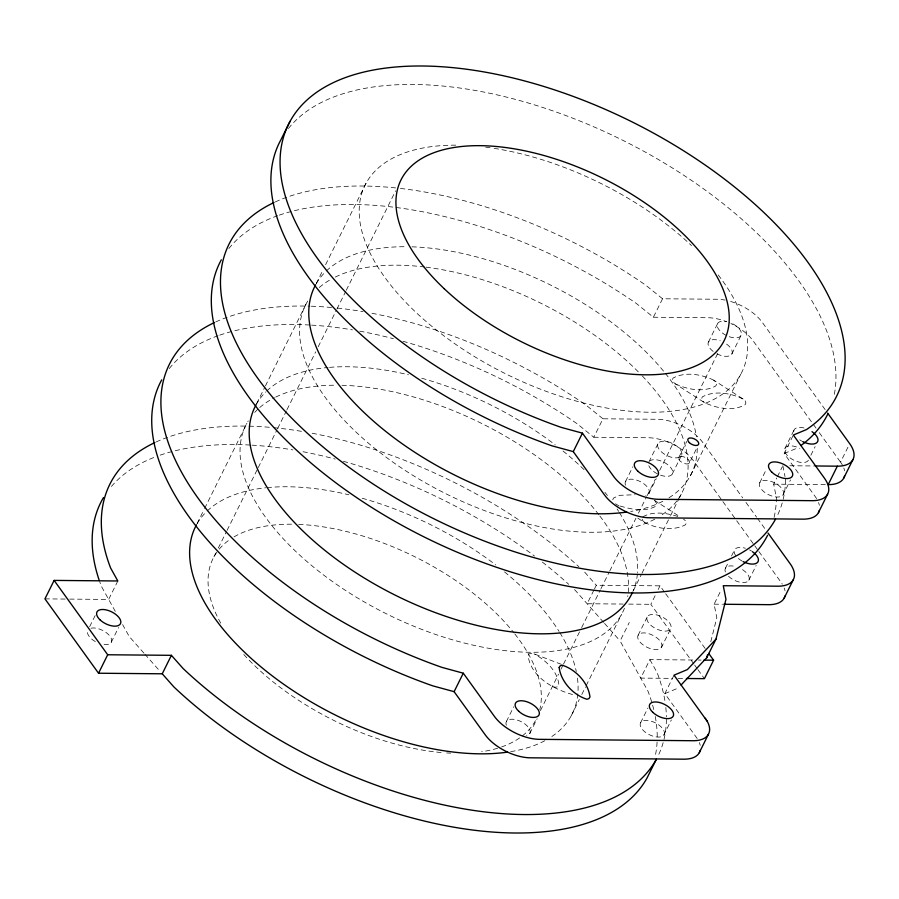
<?xml version="1.0" encoding="UTF-8"?>
<svg xmlns="http://www.w3.org/2000/svg" width="899" height="899" viewBox="0 0 899 899"><rect width="100%" height="100%" fill="white"/><g stroke="black" fill="none" stroke-linecap="round" stroke-linejoin="round"><path stroke-width="0.67" stroke-dasharray="4.5 3.37" d="M710.794 641.695L716.806 617.77L714.109 604.173L721.436 589.407M612.725 499.844L613.545 498.035L619.411 495.327L635.166 494.72M89.664 626.637L95.777 614.32M117.825 580.979L108.655 599.442L67.11 599.071M111.251 642.268L118.589 627.491M197.117 523.555L203.961 509.755M204.59 508.508L246.91 423.249M256.698 403.527L264.789 387.233M265.407 385.974L306.492 303.233M316.279 283.511L323.123 269.711M325.607 264.699L366.062 183.205M213.94 556.829L215.816 553.065M218.311 548.03L226.424 531.68M227.054 530.421L257.642 468.806M258.26 467.547L276.993 429.823M277.622 428.565L286.354 410.955M286.983 409.697L315.695 351.846M318.19 346.823L336.293 310.346M336.923 309.087L345.666 291.49M346.284 290.231L395.605 190.88M402.966 341.272A305.93 154.808 26.4 0 1 576.821 423.53L593.812 437.251L602.971 418.788L657.472 419.282A35.848 18.137 26.4 0 1 702.636 442.297L742.698 497.889M279.319 215.119A305.93 154.808 26.4 0 1 636.402 303.514L653.393 317.235L662.552 298.771L717.042 299.255A35.848 18.137 26.4 0 1 725.055 300.097M506.373 721.582L513.7 706.805M625.524 481.538L632.862 466.761M648.876 462.041L658.046 443.578M708.457 342.013L717.627 323.55M593.857 590.194L587.137 603.735L623.142 604.061M594.464 588.957L596.295 585.271L660.001 585.845L664.878 592.598M540.423 710.637L558.526 674.16M561.032 669.137L562.898 665.361M563.527 664.103L581.001 628.895M581.631 627.637L600.352 589.913M600.981 588.654L609.095 572.303M609.724 571.045L635.941 518.229M638.436 513.194L646.55 496.844M647.179 495.585L655.292 479.246M659.664 470.435L717.717 353.487M529.792 733.517L537.119 718.75M648.943 493.472L656.281 478.706M678.779 457.479L686.724 441.476M672.295 473.975L681.464 455.512M731.876 353.959L741.046 335.484M689.432 462.906A5.978 3.023 26.4 0 0 682.701 456.546A5.978 3.023 26.4 0 0 680.183 461.131A5.978 3.023 26.4 0 0 689.432 462.906L697.377 446.904M571.213 715.795L579.304 699.501M581.799 694.477L585.53 686.96M586.148 685.701L621.625 614.242M633.278 590.755L641.369 574.461M641.998 573.202L670.002 516.779M670.62 515.532L678.711 499.226M679.341 497.979L681.206 494.214M690.376 475.751L740.787 374.198M653.764 709.558A305.93 154.808 26.4 0 0 647.977 691.162L620.108 640.965L629.278 622.501M693.871 664.013L650.842 604.308L655.731 594.453M658.169 589.53L660.001 585.845M638.121 635.267L647.291 616.804M692.814 660.012L649.887 659.619L640.717 678.093L672.576 678.374M661.54 647.201A13.148 6.653 26.4 0 0 646.752 633.199A13.148 6.653 26.4 0 0 641.201 643.302A13.148 6.653 26.4 0 0 661.54 647.201L670.71 628.738A13.148 6.653 26.4 0 0 655.91 614.736A13.148 6.653 26.4 0 0 650.37 624.839A13.148 6.653 26.4 0 0 670.71 628.738M640.582 722.785L647.921 708.019M759.745 482.741L766.465 469.199M725.426 568.258L728.482 562.1M731.539 555.953L734.595 549.795M808.426 460.176A13.148 6.653 26.4 0 1 793.514 460.041A13.148 6.653 26.4 0 1 785.007 448.241L794.177 429.778M697.197 738.529L664.844 693.635L674.003 675.171M816.584 498.63A35.848 18.137 26.4 0 0 815.269 496.641L784.186 453.512L793.356 435.049M774.095 517.363A305.93 154.808 26.4 0 0 776.376 497.743L773.691 484.156L776.736 477.998M777.354 476.762L782.242 466.918M664.001 734.719A13.148 6.653 26.4 0 0 649.213 720.717A13.148 6.653 26.4 0 0 643.662 730.82A13.148 6.653 26.4 0 0 664.001 734.719L671.339 719.953M783.164 494.675A13.148 6.653 26.4 0 0 768.375 480.673A13.148 6.653 26.4 0 0 762.824 490.775A13.148 6.653 26.4 0 0 783.164 494.675L790.491 479.909M748.856 580.192L756.183 565.426M810.876 455.254L815.146 446.634M842.43 465.109A35.848 18.137 26.4 0 0 840.531 462.142L848.476 446.14M642.83 516.846C653.618 510.587 667.564 513.25 678.902 516.779M784.186 453.512L797.368 448.017M664.844 693.635L678.206 688.061M653.393 317.235L707.884 317.718A35.848 18.137 26.4 0 1 726.628 321.707M593.812 437.251L648.303 437.746A35.848 18.137 26.4 0 1 693.466 460.76L722.088 500.473M789.839 465.749L813.595 465.963M773.691 484.156L825.383 484.617M714.109 604.173L722.493 604.252M44.95 598.869L65.728 599.06M628.682 604.106L650.842 604.308M698.354 660.057L701.13 660.08M678.116 678.419L685.038 678.487M561.324 664.327L534.107 653.865L531.208 653.258L529.151 653.82L528.061 655.495C530.916 677.824 555.279 690.185 574.843 695.141M552.818 686.667L555.717 687.263L557.785 686.712L558.875 685.027C557.852 671.261 545.603 660.08 534.107 653.865M620.153 506.025C631.446 509.441 645.504 512.363 656.225 505.957L657.057 504.148L654.933 500.878M713.795 380.198C701.647 374.265 685.454 371.399 673.126 378.018L672.295 379.827L672.98 381.783L675.127 383.749L704.411 402.561C716.492 408.292 732.865 411.663 745.091 404.741L745.912 402.932L745.237 400.976L743.08 399.01L713.795 380.198L715.952 382.165L716.627 384.12L715.806 385.941C703.546 392.796 687.229 389.525 675.127 383.749M743.08 399.01C730.932 393.077 714.739 390.211 702.411 396.819L701.58 398.639L702.265 400.594L704.411 402.561M637.807 518.071C650.842 527.78 670.609 532.478 685.51 524.769L686.342 522.96L685.656 521.004L683.51 519.026M654.225 500.215L678.824 516.015M615.545 503.777L619.063 506.036M662.552 298.771L645.561 285.05A305.93 154.808 26.4 0 0 399.785 188.363M602.971 418.788L585.979 405.067A305.93 154.808 26.4 0 0 371.737 313.234M644.83 522.589L642.684 520.611L641.998 518.656M584.687 572.157L596.295 585.271M603.622 622.355L575.517 590.621A305.93 154.808 26.4 0 0 573.607 588.811M604.544 623.389L620.108 640.965M143.919 653.112L129.265 636.559L122.612 624.591M144.84 654.146L160.415 671.722M825.17 409.641L762.217 322.28A35.848 18.137 26.4 0 0 729.303 301.086M816 428.104L753.047 340.743A35.848 18.137 26.4 0 0 730.921 323.539M819.281 432.644L840.531 462.142M745.968 502.429L756.598 517.183M757.419 518.318L766.409 530.792M722.897 501.608L753.969 544.715M754.789 545.85L758.059 550.39M758.88 551.525L780.961 582.159A35.848 18.137 26.4 0 1 782.276 584.148M665.687 593.722L705.468 648.932M694.68 665.136L697.118 668.519M697.927 669.643L704.423 678.655M649.887 659.619L657.147 672.699A305.93 154.808 26.4 0 1 665.125 702.153M115.308 611.41L101.396 586.362A305.93 154.808 26.4 0 1 99.823 582.091M782.849 465.693L785.007 476.56M535.433 720.695A180.452 91.316 26.4 0 1 499.024 747.788M497.641 748.215A180.452 91.316 26.4 0 1 481.617 751.744M450.68 753.16A180.452 91.316 26.4 0 1 446.634 752.946M441.139 752.519A180.452 91.316 26.4 0 1 243.326 653.978M220.727 623.119A180.452 91.316 26.4 0 1 218.378 550.177M219.232 549.132A180.452 91.316 26.4 0 1 230.796 538.894M234.021 536.883A180.452 91.316 26.4 0 1 292.119 524.196M298.693 524.375A180.452 91.316 26.4 0 1 513.97 632.862M514.79 633.896A180.452 91.316 26.4 0 1 539.793 709.536M111.431 486.449A305.93 154.808 26.4 0 1 154.74 457.142M160.168 455.152A305.93 154.808 26.4 0 1 250.641 445.072M252.001 445.151A305.93 154.808 26.4 0 1 292.894 449.905M302.997 451.725A305.93 154.808 26.4 0 1 335.181 459.063M343.384 461.299A305.93 154.808 26.4 0 1 534.523 556.065M542.367 562.1A305.93 154.808 26.4 0 1 568.707 584.305M655.259 716.514A305.93 154.808 26.4 0 1 657.225 737.787M657.09 742.091A305.93 154.808 26.4 0 1 654.933 757.408M156.123 441.971A305.93 154.808 26.4 0 1 247.787 426.126M249.102 426.16A305.93 154.808 26.4 0 1 272.206 427.531M273.599 427.666A305.93 154.808 26.4 0 1 303.502 431.677M312.167 433.251A305.93 154.808 26.4 0 1 578.866 566.741M665.822 707.558A305.93 154.808 26.4 0 1 666.373 716.761M666.384 719.324A305.93 154.808 26.4 0 1 657.63 756.834M624.445 608.263A210.321 106.43 26.4 0 1 386.514 613.86A210.321 106.43 26.4 0 1 248.236 420.968M254.732 412.383A210.321 106.43 26.4 0 1 258.676 408.472M259.721 407.539A210.321 106.43 26.4 0 1 274.498 397.706M275.712 397.088A210.321 106.43 26.4 0 1 336.529 385.199M341.923 385.278A210.321 106.43 26.4 0 1 599.071 514.992M599.88 516.048A210.321 106.43 26.4 0 1 627.682 596.554M169.259 368.568A305.93 154.808 26.4 0 1 218.367 335.619M219.749 335.136A305.93 154.808 26.4 0 1 310.222 325.045M311.582 325.123A305.93 154.808 26.4 0 1 352.475 329.877M359.69 331.158A305.93 154.808 26.4 0 1 393.402 338.687M256.069 404.786A210.321 106.43 26.4 0 1 265.812 391.93M266.812 390.964A210.321 106.43 26.4 0 1 328.113 367.477M329.54 367.365A210.321 106.43 26.4 0 1 408.461 374.771M421.766 378.232A210.321 106.43 26.4 0 1 555.267 444.904M563.032 451.017A210.321 106.43 26.4 0 1 584.687 470.244M604.892 492.304A210.321 106.43 26.4 0 1 607.421 495.473M617.096 508.98A210.321 106.43 26.4 0 1 618.647 511.385M619.4 512.587A210.321 106.43 26.4 0 1 637.503 572.573M637.391 573.967A210.321 106.43 26.4 0 1 633.098 591.025M215.704 321.954A305.93 154.808 26.4 0 1 309.998 306.166M311.324 306.211A305.93 154.808 26.4 0 1 331.787 307.514M337.383 308.065A305.93 154.808 26.4 0 1 363.084 311.661M642.279 375.951A210.321 106.43 26.4 0 1 677.666 499.822M676.868 500.9A210.321 106.43 26.4 0 1 661.552 515.127M654.82 519.139A210.321 106.43 26.4 0 1 410.596 473.93A210.321 106.43 26.4 0 1 307.806 300.951M319.302 287.511A210.321 106.43 26.4 0 1 330.54 279.589M335.293 277.072A210.321 106.43 26.4 0 1 424.654 267.003M426.059 267.172A210.321 106.43 26.4 0 1 641.279 374.905M228.84 248.54A305.93 154.808 26.4 0 1 277.948 215.591M275.285 201.927A305.93 154.808 26.4 0 1 398.369 188.206M785.546 479.279A305.93 154.808 26.4 0 1 782.591 501.586M782.22 502.912A305.93 154.808 26.4 0 1 776.781 516.79M697.253 448.331A210.321 106.43 26.4 0 1 668.564 498.046M662.788 501.294A210.321 106.43 26.4 0 1 630.693 511.464M316.302 283.612A210.321 106.43 26.4 0 1 325.393 271.903M326.393 270.936A210.321 106.43 26.4 0 1 406.775 246.719M411.978 246.832A210.321 106.43 26.4 0 1 664.473 372.276M665.327 373.332A210.321 106.43 26.4 0 1 696.422 436.768M288.41 128.523A305.93 154.808 26.4 0 1 619.58 138.716A305.93 154.808 26.4 0 1 833.98 395.987M718.234 274.948A210.321 106.43 26.4 0 1 654.056 412.225A210.321 106.43 26.4 0 1 385.974 278.937A210.321 106.43 26.4 0 1 457.186 145.166M485.64 147.155A210.321 106.43 26.4 0 1 492.719 148.144M494.135 148.357A210.321 106.43 26.4 0 1 691.5 245.596M742.102 561.055A13.148 6.653 26.4 0 1 737.674 557.829M735.764 555.672A13.148 6.653 26.4 0 1 745.316 548.244M749.508 549.93A13.148 6.653 26.4 0 1 751.497 551.053M729.269 336.698A13.148 6.653 26.4 0 0 741.473 333.776L741.079 331.776A13.148 6.653 26.4 0 0 729.392 322.336M726.134 335.349A13.148 6.653 26.4 0 1 717.188 325.269A13.148 6.653 26.4 0 1 726.257 321.482M801.672 441.038A13.148 6.653 26.4 0 1 799.762 439.836M793.75 431.486A13.148 6.653 26.4 0 1 804.897 428.216M843.801 468.019A35.848 18.137 26.4 0 1 844.622 470.829M785.007 448.241A13.148 6.653 26.4 0 1 799.919 448.376M716.964 353.824A13.148 6.653 26.4 0 0 732.303 352.239L731.91 350.239A13.148 6.653 26.4 0 0 723.369 342.148M713.154 351.43A13.148 6.653 26.4 0 1 708.603 341.766A13.148 6.653 26.4 0 1 720.234 340.8M784.22 588.047A35.848 18.137 26.4 0 1 785.041 590.845M660.529 475.189A13.148 6.653 26.4 0 0 672.733 472.267L672.328 470.256A13.148 6.653 26.4 0 0 662.237 461.445A13.148 6.653 26.4 0 0 650.101 460.726M657.383 473.84A13.148 6.653 26.4 0 1 648.842 465.761M728.516 576.293A13.148 6.653 26.4 0 0 745.676 582.316A13.148 6.653 26.4 0 0 745.765 572.157L743.271 570.135A13.148 6.653 26.4 0 0 740.349 568.393M725.392 571.978A13.148 6.653 26.4 0 1 736.146 566.707M818.528 502.53A35.848 18.137 26.4 0 1 819.36 505.328M625.49 485.258A13.148 6.653 26.4 0 1 640.436 481.673A13.148 6.653 26.4 0 1 645.774 495.596M699.377 742.563A35.848 18.137 26.4 0 1 700.197 745.372M506.339 725.302A13.148 6.653 26.4 0 1 521.285 721.717A13.148 6.653 26.4 0 1 526.612 735.64M91.001 628.21A13.148 6.653 26.4 0 1 110.094 636.391A13.148 6.653 26.4 0 1 102.621 644.336M95.339 641.594A13.148 6.653 26.4 0 1 87.832 630.323M577.45 678.138A210.321 106.43 26.4 0 1 549.401 738.09M544.828 740.72A210.321 106.43 26.4 0 1 510.205 751.721M197.139 523.656A210.321 106.43 26.4 0 1 206.231 511.947M207.231 510.98A210.321 106.43 26.4 0 1 265.711 487.786M267.115 487.64A210.321 106.43 26.4 0 1 348.879 494.787M362.185 498.248A210.321 106.43 26.4 0 1 495.686 564.92M504.541 571.921A210.321 106.43 26.4 0 1 559.066 631.413M559.819 632.615A210.321 106.43 26.4 0 1 576.293 671.452M681.891 453.793L681.498 451.792A13.148 6.653 26.4 0 0 662.001 441.308A13.148 6.653 26.4 0 0 664.563 454.253A13.148 6.653 26.4 0 0 681.891 453.793"/><path stroke-width="1.35" d="M681.06 685.016L706.794 657.641L707.457 654.989M706.794 657.641L715.952 639.178L725.965 599.307L723.268 585.71L777.77 586.193A35.848 18.137 26.4 0 0 790.12 563.695L768.049 533.062M54.12 580.406L44.95 598.869L98.542 673.227L162.247 673.801L173.855 686.903A305.93 154.808 26.4 0 0 647.213 777.669L656.382 759.206A305.93 154.808 26.4 0 1 183.025 668.44L171.406 655.326L107.7 654.764L54.12 580.406L117.825 580.979L110.566 567.898A305.93 154.808 26.4 0 1 154.875 442.555M290.074 121.331L280.904 139.794A305.93 154.808 26.4 0 0 551.941 445.814L573.27 451.624L604.353 494.753A35.848 18.137 26.4 0 0 649.516 517.768L802.908 519.15A35.848 18.137 26.4 0 0 819.315 510.441M98.542 673.227L107.7 654.764M162.247 673.801L171.406 655.326M700.152 750.485A35.848 18.137 26.4 0 1 683.757 759.183L530.365 757.812A35.848 18.137 26.4 0 1 485.202 734.798L454.119 691.668L463.288 673.205L494.36 716.323A35.848 18.137 26.4 0 0 539.524 739.349L692.915 740.72A35.848 18.137 26.4 0 0 707.165 721.189L705.277 718.222M573.27 451.624L582.44 433.161L561.111 427.351A305.93 154.808 26.4 0 1 284.612 133.693A305.93 154.808 26.4 0 1 660.619 137.075A305.93 154.808 26.4 0 1 806.527 429.542L793.356 435.049L824.428 478.178A35.848 18.137 26.4 0 1 812.078 500.676L658.686 499.305A35.848 18.137 26.4 0 1 613.523 476.279L582.44 433.161M708.715 653.438L713.592 660.192L704.423 678.655L686.42 678.498M827.619 413.046L849.701 443.679A35.848 18.137 26.4 0 1 837.34 466.176L828.181 484.64A35.848 18.137 26.4 0 0 844.577 475.942M699.287 752.699L708.446 734.236M818.438 512.666L827.608 494.192M784.13 598.183L793.3 579.709M843.712 478.156L852.881 459.692M715.952 639.178L687.375 669.586L674.003 675.171L707.165 721.189M463.288 673.205L441.948 667.384A305.93 154.808 26.4 0 1 191.509 488.651A305.93 154.808 26.4 0 1 214.456 322.539M814.988 465.974L837.34 466.176M723.886 604.263L768.6 604.667A35.848 18.137 26.4 0 0 784.996 595.958M703.895 660.113L713.592 660.192M454.119 691.668L432.779 685.858A305.93 154.808 26.4 0 1 161.741 379.839M812.011 431.655L814.516 433.678A13.148 6.653 26.4 0 1 816.371 443.016A13.148 6.653 26.4 0 1 802.683 441.578M752.429 551.671L754.935 553.694A13.148 6.653 26.4 0 1 756.789 563.044A13.148 6.653 26.4 0 1 743.102 561.594M99.34 580.675A305.93 154.808 26.4 0 1 103.497 497.54M632.57 592.239A210.321 106.43 26.4 0 1 395.661 595.385A210.321 106.43 26.4 0 1 256.069 404.786M767.622 535.253A305.93 154.808 26.4 0 1 421.642 535.703A305.93 154.808 26.4 0 1 221.323 259.822M775.534 519.161A305.93 154.808 26.4 0 1 381.019 489.078A305.93 154.808 26.4 0 1 274.038 202.511M626.67 512.082A210.321 106.43 26.4 0 1 397.56 440.409A210.321 106.43 26.4 0 1 315.65 284.758M827.788 414.034A305.93 154.808 26.4 0 1 800.987 445.488M507.508 752.126A210.321 106.43 26.4 0 1 278.398 680.453A210.321 106.43 26.4 0 1 196.499 524.802M559.156 667.463C560.864 681.667 573.326 694.994 586.811 699.231L588.879 698.669L589.969 696.995C588.328 682.701 575.765 669.519 562.313 665.226L560.246 665.788L559.156 667.463M444.128 288.635A180.452 91.316 26.4 0 0 723.335 342.171A180.452 91.316 26.4 0 0 520.307 149.908A180.452 91.316 26.4 0 0 444.128 288.635M771.994 472.312A13.148 6.653 26.4 0 0 792.322 476.212A13.148 6.653 26.4 0 0 777.534 462.21A13.148 6.653 26.4 0 0 771.994 472.312M637.773 471.11A13.148 6.653 26.4 0 0 658.113 475.009A13.148 6.653 26.4 0 0 643.324 461.007A13.148 6.653 26.4 0 0 637.773 471.11M652.831 712.356A13.148 6.653 26.4 0 0 673.171 716.256A13.148 6.653 26.4 0 0 658.383 702.254A13.148 6.653 26.4 0 0 652.831 712.356M518.611 711.154A13.148 6.653 26.4 0 0 538.951 715.053A13.148 6.653 26.4 0 0 524.162 701.051A13.148 6.653 26.4 0 0 518.611 711.154M689.353 442.668A5.978 3.023 26.4 0 0 698.59 444.443A5.978 3.023 26.4 0 0 691.87 438.071A5.978 3.023 26.4 0 0 689.353 442.668M100.081 619.894A13.148 6.653 26.4 0 0 120.421 623.794A13.148 6.653 26.4 0 0 105.633 609.792A13.148 6.653 26.4 0 0 100.081 619.894"/></g></svg>
